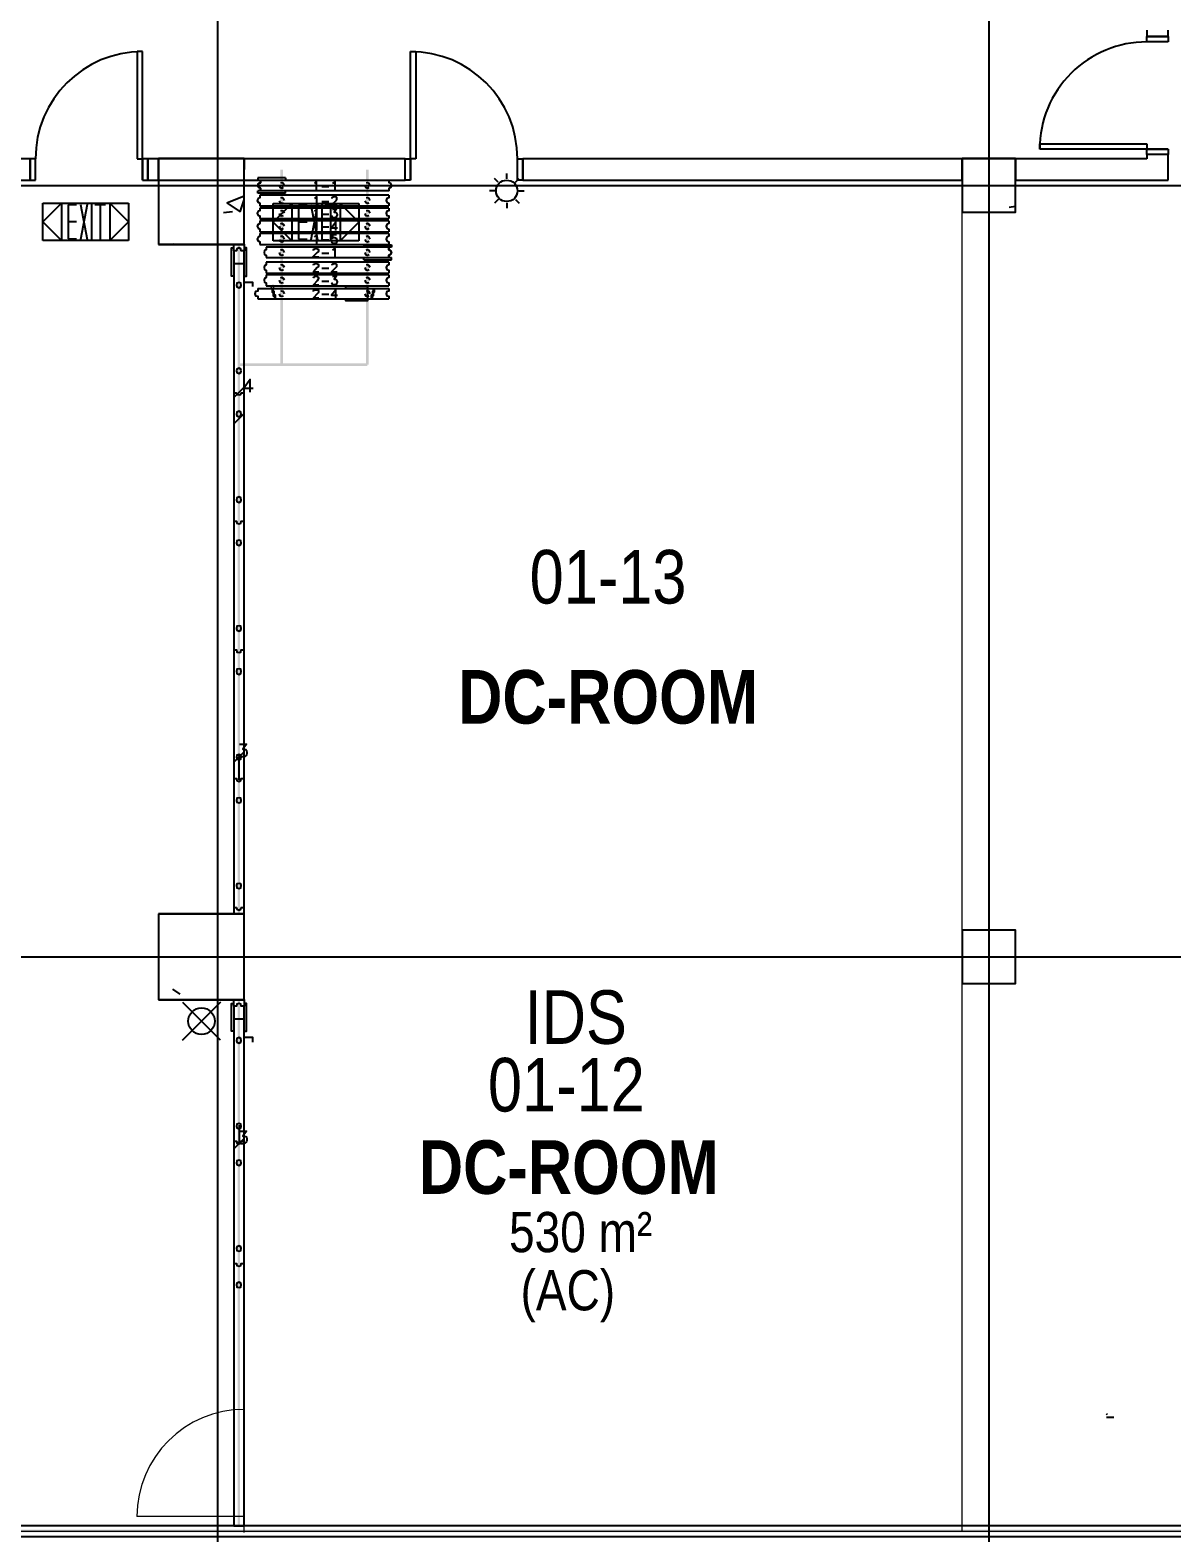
# Model space of a CAD drawing. Header units: millimetres. Extents: x -20146070 to 165023, y -3349561 to 35447.
# Drawn here: x 15936 to 26597, y -37402 to -23375 of the extents above; entities that cross this region are included whole.
import ezdxf

# ---------------------------------------------------------------- set-up
doc = ezdxf.new("R2010")
doc.units = ezdxf.units.MM
doc.header["$LTSCALE"] = 50
doc.layers.get('Defpoints').update_dxf_attribs({"color": 8, "lineweight": 9})
for name, color, linetype in [('BLK_2 - 1ST_2ND_STOREY_PLAN$0$0-1', 8, 'Continuous'), ('BLK_2 - 1ST_2ND_STOREY_PLAN$0$1599_DB_A_BLK2_HQ_R21- LINKVIEW_BLK2_1ST STOREY Toilet JOH$0$A-_DETA----_ED', 8, 'Continuous'), ('BLK_2 - 1ST_2ND_STOREY_PLAN$0$1599_DB_A_BLK2_HQ_R21- LINKVIEW_BLK2_1ST STOREY Toilet JOH$0$A-_WALL----_H-2', 8, 'Continuous'), ('BLK_2 - 1ST_2ND_STOREY_PLAN$0$1599_DB_A_BLK2_HQ_R21- LINKVIEW_BLK2_1ST STOREY Toilet JOH$0$S-_COLN----_E', 8, 'Continuous'), ('BLK_2 - 1ST_2ND_STOREY_PLAN$0$A-_DETA----_ED-2', 8, 'Continuous'), ('BLK_2 - 1ST_2ND_STOREY_PLAN$0$A-_DETA----_ED-8', 8, 'Continuous'), ('BLK_2 - 1ST_2ND_STOREY_PLAN$0$A-_DOOR----_E', 8, 'Continuous'), ('BLK_2 - 1ST_2ND_STOREY_PLAN$0$A-_DOOR----_E-1', 8, 'Continuous'), ('BLK_2 - 1ST_2ND_STOREY_PLAN$0$A-_FURT----_E-1', 8, 'Continuous'), ('BLK_2 - 1ST_2ND_STOREY_PLAN$0$A-_ROOMNAME_A', 7, 'Continuous'), ('BLK_2 - 1ST_2ND_STOREY_PLAN$0$A-_WALLPRTN_E', 8, 'Continuous'), ('BLK_2 - 1ST_2ND_STOREY_PLAN$0$E-_FIREALAM_E-1', 8, 'Continuous'), ('BLK_2 - 1ST_2ND_STOREY_PLAN$0$E-_LIGT----_E', 8, 'Continuous'), ('BLK_2 - 1ST_2ND_STOREY_PLAN$0$PDF2_Geometry', 8, 'Continuous'), ('BLK_2 - 1ST_2ND_STOREY_PLAN$0$PDF2_Solid Fills', 8, 'Continuous'), ('BLK_2 - 1ST_2ND_STOREY_PLAN$0$S-_COLN----_E-1', 8, 'Continuous'), ('BLK_2 - 1ST_2ND_STOREY_PLAN$0$S-_COLN----_E-2', 8, 'Continuous'), ('NW_ARCHI RM NAME', 7, 'Continuous'), ('NW_GRID LINE', 8, 'Continuous')]:
    doc.layers.add(name, color=color, linetype=linetype)
doc.styles.add('Arial Narrow_1', font='ARIALN.TTF', dxfattribs={"height": 500})
doc.styles.add('Arial Narrow_B_1', font='ARIALNB.TTF', dxfattribs={"height": 500})
doc.styles.add('BLK_2 - 1ST_2ND_STOREY_PLAN$0$Arial Narrow_2', font='ARIALN.TTF', dxfattribs={"height": 500})
doc.styles.add('BLK_2 - 1ST_2ND_STOREY_PLAN$0$Arial Narrow_4', font='ARIALN.TTF', dxfattribs={"height": 375})
doc.styles.add('BLK_2 - 1ST_2ND_STOREY_PLAN$0$Arial Narrow_B_2', font='ARIALNB.TTF', dxfattribs={"height": 500})
pattern_1 = [(50, (0, 0), (1821.84, -159.39), [190.5, -2095.5]), (355, (0, 0), (-352.428, 1910.567), [152.4, -1676.4]), (100.451, (151.8, -13.3), (1469.426, 1751.166), [161.9, -1780.9]), (46.184, (0, 508), (2710.79, -420.428), [285.75, -3143.25]), (96.636, (226, 473), (2374.026, 2474.276), [242.85, -2671.35]), (351.184, (0, 508), (2374.05, 2474.25), [228.6, -2514.6]), (21, (254, 381), (1516.144, -1022.652), [190.5, -2095.5]), (326, (254, 381), (618.02, 1841.88), [152.4, -1676.4]), (71.451, (380.3, 295.8), (2134.171, 819.212), [161.9, -1780.9]), (37.5, (0, 0), (30.886, 845.5504), [83.82, -1572.26, 83.82, -1617.98, -1682.75]), (37.5, (0, 0), (30.886, 845.5504), [-3357.88, 83.82, -1598.93]), (7.5, (0, 0), (668.1966, 1001.806), [83.82, -886.46, 83.82, -1534.16, -641.35]), (7.5, (0, 0), (668.1966, 1001.806), [-2588.26, 83.82, -557.53]), (327.5, (-566.4, 0), (1355.9093, -57.2896), [83.82, -551.18, 83.82, -1897.38, -2628.9]), (327.5, (-566.4, 0), (1355.9093, -57.2896), [-2616.2, 83.82, -2545.08]), (317.5, (-820.4, 0), (1481.293, 254.266), [83.82, -741.68, 83.82, -1231.9, -1866.9]), (317.5, (-820.4, 0), (1481.293, 254.266), [-2141.22, 83.82, -1783.08])]
pattern_2 = [(0, (0, 0), (1016, 254), [83.82, -678.18, 83.82, -678.18, -4064]), (0, (0, 0), (1016, 254), [-1524, 83.82, -1440.18, 83.82, -678.18, -1778]), (0, (0, 0), (1016, 254), [-3810, 83.82, -424.18, 83.82, -1186.18]), (120, (381, 127), (-727.9705, 752.8818), [83.82, -678.18, 83.82, -678.18, -4064]), (120, (381, 127), (-727.9705, 752.8818), [-1524, 83.82, -1440.18, 83.82, -678.18, -1778]), (120, (381, 127), (-727.9705, 752.8818), [-3810, 83.82, -424.18, 83.82, -1186.18]), (240, (508, 635), (-288.0295, -1006.8818), [83.82, -678.18, 83.82, -678.18, -4064]), (240, (508, 635), (-288.0295, -1006.8818), [-1524, 83.82, -1440.18, 83.82, -678.18, -1778]), (240, (508, 635), (-288.0295, -1006.8818), [-3810, 83.82, -424.18, 83.82, -1186.18])]
pattern_3 = [(50, (0, 0), (1821.84, -159.39), [190.5, -2095.5]), (355, (0, 0), (-352.43, 1910.57), [152.4, -1676.4]), (100.451, (151.8, -13.3), (1469.43, 1751.17), [161.9, -1780.9]), (46.184, (0, 508), (2710.79, -420.43), [285.75, -3143.25]), (96.636, (226, 473), (2374.03, 2474.28), [242.85, -2671.35]), (351.184, (0, 508), (2374.05, 2474.25), [228.6, -2514.6]), (21, (254, 381), (1516.143, -1022.65), [190.5, -2095.5]), (326, (254, 381), (618.02, 1841.88), [152.4, -1676.4]), (71.451, (380.3, 295.8), (2134.17, 819.21), [161.9, -1780.9]), (37.5, (0, 0), (30.886, 845.55), [83.82, -1572.26, 83.82, -1617.98, -1682.75]), (37.5, (0, 0), (30.886, 845.55), [-3357.88, 83.82, -1598.93]), (7.5, (0, 0), (668.197, 1001.806), [83.82, -886.46, 83.82, -1534.16, -641.35]), (7.5, (0, 0), (668.197, 1001.806), [-2588.26, 83.82, -557.53]), (327.5, (-566.4, 0), (1355.909, -57.29), [83.82, -551.18, 83.82, -1897.38, -2628.9]), (327.5, (-566.4, 0), (1355.909, -57.29), [-2616.2, 83.82, -2545.08]), (317.5, (-820.4, 0), (1481.293, 254.266), [83.82, -741.68, 83.82, -1231.9, -1866.9]), (317.5, (-820.4, 0), (1481.293, 254.266), [-2141.22, 83.82, -1783.08])]

# ---------------------------------------------------------------- blocks, each defined once
blk = doc.blocks.new('BLK_2 - 1ST_2ND_STOREY_PLAN$0$1599_DB_A_BLK2_HQ_R21_rvt-1-BLK 2 1ST STOREY PLAN')
at = {"layer": 'BLK_2 - 1ST_2ND_STOREY_PLAN$0$S-_COLN----_E-2'}
h = blk.add_hatch(dxfattribs=at)
h.set_pattern_fill('FP_2', color=256, style=0, pattern_type=2)
h.set_pattern_definition(pattern_1)
h.paths.add_polyline_path([(-125036, -68102), (-124236, -68102), (-124236, -67302), (-125036, -67302)])
h = blk.add_hatch(dxfattribs=at)
h.set_pattern_fill('FP_2', color=256, style=0, pattern_type=2)
h.set_pattern_definition(pattern_1)
h.paths.add_polyline_path([(-117036, -67802), (-117036, -67302), (-117536, -67302), (-117536, -67802)])
h = blk.add_hatch(dxfattribs=at)
h.set_pattern_fill('FP_2', color=256, style=0, pattern_type=2)
h.set_pattern_definition(pattern_1)
h.paths.add_polyline_path([(-124236, -75152), (-124236, -74352), (-125036, -74352), (-125036, -75152)])
at = {"layer": 'BLK_2 - 1ST_2ND_STOREY_PLAN$0$S-_COLN----_E-1'}
for p, q in [((-124236, -67302), (-125036, -67302)), ((-125036, -67302), (-125036, -68102)), ((-117036, -67302), (-117536, -67302)), ((-124236, -68102), (-124236, -67402)), ((-117536, -67402), (-117536, -67802)), ((-117036, -67802), (-117036, -67402)), ((-117536, -67802), (-117036, -67802)), ((-125036, -68102), (-124236, -68102)), ((-124236, -74352), (-125036, -74352)), ((-125036, -74352), (-125036, -75152)), ((-124236, -75152), (-124236, -74352)), ((-125036, -75152), (-124236, -75152))]:
    blk.add_line(p, q, dxfattribs=at)
blk = doc.blocks.new('BLK_2 - 1ST_2ND_STOREY_PLAN$0$1599_DB_A_BLK2_HQ_R21- LINKVIEW_BLK2_1ST STOREY Toilet JOH$0$IDA- Fire Extinguisher - 3kg AB-3508501-LINKVIEW_BLK2_1ST STOREY')
at = {"layer": 'BLK_2 - 1ST_2ND_STOREY_PLAN$0$1599_DB_A_BLK2_HQ_R21- LINKVIEW_BLK2_1ST STOREY Toilet JOH$0$A-_DETA----_ED'}
for p in [(-177, -23), (177, -23), (-177, -377), (177, -377)]:
    blk.add_line(p, (0, -200), dxfattribs=at)
blk.add_circle((0, -200), 125, dxfattribs=at)
blk = doc.blocks.new('BLK_2 - 1ST_2ND_STOREY_PLAN$0$IDA- Fire Extinguisher - 3kg AB-3508501-BLK 2 1ST STOREY PLAN')
at = {"layer": 'BLK_2 - 1ST_2ND_STOREY_PLAN$0$A-_DETA----_ED-2'}
for p in [(-177, -23), (177, -23), (-177, -377), (177, -377)]:
    blk.add_line(p, (0, -200), dxfattribs=at)
blk.add_circle((0, -200), 125, dxfattribs=at)
blk = doc.blocks.new('BLK_2 - 1ST_2ND_STOREY_PLAN$0$IDA - Exit Sign - IDA - Exit Sign - Right Side - Both Sides-4331943-BLK 2 1ST STOREY PLAN')
at = {"layer": 'BLK_2 - 1ST_2ND_STOREY_PLAN$0$A-_DETA----_ED-8'}
for p, q in [((-164, -115), (-164, -433)), ((-84, -115), (-164, -115)), ((-49, -113), (14, -438)), ((14, -113), (-49, -438)), ((55, -113), (55, -438)), ((185, -115), (85, -115)), ((135, -115), (135, -438)), ((-84, -275), (-164, -275)), ((-164, -433), (-84, -433))]:
    blk.add_line(p, q, dxfattribs=at)
at = {"layer": 'BLK_2 - 1ST_2ND_STOREY_PLAN$0$E-_LIGT----_E'}
for p, q in [((-400, -275), (-225, -100)), ((-400, -450), (-400, -100)), ((-400, -100), (400, -100)), ((-225, -100), (-225, -450)), ((225, -100), (225, -450)), ((400, -275), (225, -100)), ((400, -100), (400, -450)), ((-225, -450), (-400, -275)), ((225, -450), (400, -275)), ((400, -450), (-400, -450))]:
    blk.add_line(p, q, dxfattribs=at)
blk = doc.blocks.new('BLK_2 - 1ST_2ND_STOREY_PLAN$0$IDA - Strobe Light - IDA - Strobe Light-3509615-BLK 2 1ST STOREY PLAN')
at = {"layer": 'BLK_2 - 1ST_2ND_STOREY_PLAN$0$A-_DETA----_ED-2'}
for p, q in [((-80, 280), (-115, 315)), ((0, 312), (0, 362)), ((80, 280), (115, 315)), ((-113, 200), (-163, 200)), ((112, 200), (162, 200)), ((-80, 120), (-115, 85)), ((0, 87), (0, 37)), ((80, 120), (115, 85))]:
    blk.add_line(p, q, dxfattribs=at)
blk.add_circle((0, 200), 100, dxfattribs=at)
blk = doc.blocks.new('BLK_2 - 1ST_2ND_STOREY_PLAN$0$IDA - F - Single - Swing - 1100L X 2200H - B2-TD01-4055582-BLK 2 -1ST STOREY WALL SETTING OUT')
at = {"layer": 'BLK_2 - 1ST_2ND_STOREY_PLAN$0$A-_DOOR----_E'}
for p, q in [((-550, 100), (-550, -100)), ((-550, 100), (-500, 100)), ((-550, 100), (-550, 100)), ((-500, 100), (-500, -100)), ((-500, 100), (-500, 100)), ((500, 100), (500, -100)), ((500, 100), (550, 100)), ((500, 100), (500, 100)), ((550, 100), (550, -100)), ((550, 100), (550, 100)), ((-550, -100), (-550, -100)), ((-500, -100), (-550, -100)), ((-500, -100), (-500, -100)), ((450, -100), (500, -100)), ((450, -1100), (450, -100)), ((500, -100), (500, -1100)), ((500, -100), (500, -100)), ((550, -100), (500, -100)), ((550, -100), (550, -100)), ((500, -1100), (450, -1100))]:
    blk.add_line(p, q, dxfattribs=at)
blk.add_arc((500, -100), 1000, 180, 270, dxfattribs=at)
at = {"layer": 'BLK_2 - 1ST_2ND_STOREY_PLAN$0$A-_DOOR----_E-1'}
for p, q in [((-550, 100), (-500, 100)), ((-550, -100), (-550, 100)), ((-500, 100), (-500, -100)), ((500, 100), (550, 100)), ((500, -100), (500, 100)), ((550, 100), (550, -100)), ((-500, -100), (-550, -100)), ((550, -100), (500, -100))]:
    blk.add_line(p, q, dxfattribs=at)
blk = doc.blocks.new('BLK_2 - 1ST_2ND_STOREY_PLAN$0$IDA - F - Single - Swing - 1100L X 2200H - B2-TD01-4055580-BLK 2 -1ST STOREY WALL SETTING OUT')
at = {"layer": 'BLK_2 - 1ST_2ND_STOREY_PLAN$0$A-_DOOR----_E'}
for p, q in [((500, 1100), (450, 1100)), ((450, 1100), (450, 100)), ((500, 100), (500, 1100)), ((-500, 100), (-550, 100)), ((-550, 100), (-550, 100)), ((-550, -100), (-550, 100)), ((-500, 100), (-500, 100)), ((-500, -100), (-500, 100)), ((450, 100), (500, 100)), ((550, 100), (500, 100)), ((500, 100), (500, 100)), ((500, -100), (500, 100)), ((550, 100), (550, 100)), ((550, -100), (550, 100)), ((-550, -100), (-550, -100)), ((-550, -100), (-500, -100)), ((-500, -100), (-500, -100)), ((500, -100), (500, -100)), ((500, -100), (550, -100)), ((550, -100), (550, -100))]:
    blk.add_line(p, q, dxfattribs=at)
blk.add_arc((500, 100), 1000, 90, 180, dxfattribs=at)
at = {"layer": 'BLK_2 - 1ST_2ND_STOREY_PLAN$0$A-_DOOR----_E-1'}
for p, q in [((-500, 100), (-550, 100)), ((-550, 100), (-550, -100)), ((-500, -100), (-500, 100)), ((550, 100), (500, 100)), ((500, 100), (500, -100)), ((550, -100), (550, 100)), ((-550, -100), (-500, -100)), ((500, -100), (550, -100))]:
    blk.add_line(p, q, dxfattribs=at)
blk = doc.blocks.new('BLK_2 - 1ST_2ND_STOREY_PLAN$0$1599_DB_A_BLK2_HQ_R21- LINKVIEW_BLK2_1ST STOREY Toilet JOH')
at = {"layer": 'BLK_2 - 1ST_2ND_STOREY_PLAN$0$1599_DB_A_BLK2_HQ_R21- LINKVIEW_BLK2_1ST STOREY Toilet JOH$0$A-_WALL----_H-2'}
h = blk.add_hatch(dxfattribs=at)
h.set_pattern_fill('FP_2', color=256, style=0, pattern_type=2)
h.set_pattern_definition(pattern_2)
h.paths.add_polyline_path([(6271, -24575), (6371, -24575), (6371, -24525), (6271, -24525)], flags=0)
h = blk.add_hatch(dxfattribs=at)
h.set_pattern_fill('FP_2', color=256, style=0, pattern_type=2)
h.set_pattern_definition(pattern_2)
h.paths.add_polyline_path([(14171, -24575), (14271, -24575), (14271, -24525), (14171, -24525)], flags=0)
h = blk.add_hatch(dxfattribs=at)
h.set_pattern_fill('FP_2', color=256, style=0, pattern_type=2)
h.set_pattern_definition([(0, (-700, -4e-11), (1016, 254), [83.82, -678.18, 83.82, -678.18, -4064]), (0, (-700, -4e-11), (1016, 254), [-1524, 83.82, -1440.18, 83.82, -678.18, -1778]), (0, (-700, -4e-11), (1016, 254), [-3810, 83.82, -424.18, 83.82, -1186.18]), (120, (-319, 127), (-727.9705, 752.8818), [83.82, -678.18, 83.82, -678.18, -4064]), (120, (-319, 127), (-727.9705, 752.8818), [-1524, 83.82, -1440.18, 83.82, -678.18, -1778]), (120, (-319, 127), (-727.9705, 752.8818), [-3810, 83.82, -424.18, 83.82, -1186.18]), (240, (-192, 635), (-288.0295, -1006.8818), [83.82, -678.18, 83.82, -678.18, -4064]), (240, (-192, 635), (-288.0295, -1006.8818), [-1524, 83.82, -1440.18, 83.82, -678.18, -1778]), (240, (-192, 635), (-288.0295, -1006.8818), [-3810, 83.82, -424.18, 83.82, -1186.18])])
h.paths.add_polyline_path([(15121, -36455), (15221, -36455), (15221, -36255), (15121, -36255)], flags=0)
at = {"layer": 'BLK_2 - 1ST_2ND_STOREY_PLAN$0$1599_DB_A_BLK2_HQ_R21- LINKVIEW_BLK2_1ST STOREY Toilet JOH$0$S-_COLN----_E'}
h = blk.add_hatch(dxfattribs=at)
h.set_pattern_fill('FP_1', color=256, style=0, pattern_type=2)
h.set_pattern_definition(pattern_3)
h.paths.add_polyline_path([(7071, -25375), (7071, -24575), (6271, -24575), (6271, -25375)], flags=0)
h = blk.add_hatch(dxfattribs=at)
h.set_pattern_fill('FP_1', color=256, style=0, pattern_type=2)
h.set_pattern_definition(pattern_3)
h.paths.add_polyline_path([(13771, -25075), (14271, -25075), (14271, -24575), (13771, -24575), (13771, -24675)], flags=0)
h = blk.add_hatch(dxfattribs=at)
h.set_pattern_fill('FP_1', color=256, style=0, pattern_type=2)
h.set_pattern_definition(pattern_3)
h.paths.add_polyline_path([(7071, -32425), (7071, -31625), (6271, -31625), (6271, -32425)], flags=0)
for p, q in [((6271, -24575), (6271, -25375)), ((7071, -24575), (7071, -24675)), ((7071, -24675), (7071, -24575)), ((7071, -25375), (7071, -24675)), ((13771, -24675), (13771, -24575)), ((13771, -24575), (13771, -24675)), ((14271, -24575), (13771, -24575)), ((13771, -24675), (13771, -25075)), ((14271, -25075), (14271, -24675)), ((13771, -25075), (14271, -25075)), ((6271, -25375), (7071, -25375)), ((6271, -31625), (6271, -32425)), ((7071, -31625), (6271, -31625)), ((7071, -32425), (7071, -31625)), ((6271, -32425), (7071, -32425))]:
    blk.add_line(p, q, dxfattribs=at)
for points in [[(13771, -25075), (14271, -25075), (14271, -24575), (13771, -24575)], [(13771, -32275), (14271, -32275), (14271, -31775), (13771, -31775)]]:
    blk.add_lwpolyline(points, close=True, dxfattribs=at)
at = {"layer": 'BLK_2 - 1ST_2ND_STOREY_PLAN$0$A-_WALLPRTN_E'}
for p, q in [((15496, -23375), (15496, -23435)), ((15696, -23435), (15696, -23375)), ((15496, -23435), (15696, -23435)), ((15496, -24535), (15496, -24575)), ((15696, -24535), (15496, -24535)), ((15696, -24775), (15696, -24535)), ((5071, -24575), (-2604, -24575)), ((5071, -24775), (5071, -24575)), ((6171, -24575), (6171, -24775)), ((8571, -24575), (6171, -24575)), ((6271, -24775), (6271, -24575)), ((8571, -24775), (8571, -24575)), ((13771, -24575), (9671, -24575)), ((9671, -24575), (9671, -24775)), ((13771, -24775), (13771, -24575)), ((15496, -24575), (14271, -24575)), ((14271, -24575), (14271, -24775)), ((-2404, -24775), (5071, -24775)), ((6171, -24775), (8571, -24775)), ((9671, -24775), (13771, -24775)), ((14271, -24775), (15696, -24775))]:
    blk.add_line(p, q, dxfattribs=at)
at = {"layer": 'Defpoints'}
for p, q in [((7071, -24699), (7071, -36199)), ((13771, -37386), (13771, -24708)), ((7069, -37249), (6069, -37247)), ((7071, -37399), (7071, -37299)), ((-2404, -37386), (12171, -37386)), ((12171, -37386), (21271, -37386))]:
    blk.add_line(p, q, dxfattribs=at)
blk.add_arc((7069, -37249), 1000, 89.9198, 179.9198, dxfattribs=at)
at = {"layer": 'BLK_2 - 1ST_2ND_STOREY_PLAN$0$1599_DB_A_BLK2_HQ_R21- LINKVIEW_BLK2_1ST STOREY Toilet JOH$0$S-_COLN----_E'}
blk.add_blockref('BLK_2 - 1ST_2ND_STOREY_PLAN$0$1599_DB_A_BLK2_HQ_R21- LINKVIEW_BLK2_1ST STOREY Toilet JOH$0$IDA- Fire Extinguisher - 3kg AB-3508501-LINKVIEW_BLK2_1ST STOREY', (6671, -32425), dxfattribs=at)
at = {"layer": 'BLK_2 - 1ST_2ND_STOREY_PLAN$0$A-_DOOR----_E'}
for p, rotation in [((15596, -23985), 270), ((9121, -24675), 180)]:
    blk.add_blockref('BLK_2 - 1ST_2ND_STOREY_PLAN$0$IDA - F - Single - Swing - 1100L X 2200H - B2-TD01-4055582-BLK 2 -1ST STOREY WALL SETTING OUT', p, dxfattribs=dict(at, rotation=rotation))
blk.add_blockref('BLK_2 - 1ST_2ND_STOREY_PLAN$0$IDA - F - Single - Swing - 1100L X 2200H - B2-TD01-4055580-BLK 2 -1ST STOREY WALL SETTING OUT', (5621, -24675), dxfattribs=at)
at = {"layer": 'BLK_2 - 1ST_2ND_STOREY_PLAN$0$A-_FURT----_E-1'}
for name, p in [('BLK_2 - 1ST_2ND_STOREY_PLAN$0$IDA - Exit Sign - IDA - Exit Sign - Right Side - Both Sides-4331943-BLK 2 1ST STOREY PLAN', (5589, -24890)), ('BLK_2 - 1ST_2ND_STOREY_PLAN$0$IDA - Exit Sign - IDA - Exit Sign - Right Side - Both Sides-4331943-BLK 2 1ST STOREY PLAN', (7741, -24893)), ('BLK_2 - 1ST_2ND_STOREY_PLAN$0$IDA- Fire Extinguisher - 3kg AB-3508501-BLK 2 1ST STOREY PLAN', (6671, -32425))]:
    blk.add_blockref(name, p, dxfattribs=at)
at = {"layer": 'BLK_2 - 1ST_2ND_STOREY_PLAN$0$E-_FIREALAM_E-1', "rotation": 180}
blk.add_blockref('BLK_2 - 1ST_2ND_STOREY_PLAN$0$IDA - Strobe Light - IDA - Strobe Light-3509615-BLK 2 1ST STOREY PLAN', (9521, -24675), dxfattribs=at)
blk = doc.blocks.new('BLK_2 - 1ST_2ND_STOREY_PLAN')
at = {"layer": 'BLK_2 - 1ST_2ND_STOREY_PLAN$0$PDF2_Solid Fills'}
for points in [[(-123899, -69224), (-123874, -69224), (-123874, -67404), (-123899, -67404)], [(-123099, -69224), (-123074, -69224), (-123074, -67404), (-123099, -67404)], [(-124297, -74351), (-124276, -74351), (-124276, -68102), (-124297, -68102)], [(-124285, -69212), (-124285, -69237), (-123087, -69237), (-123087, -69212)], [(-124297, -80062), (-124276, -80062), (-124276, -75151), (-124297, -75151)], [(-110035, -80125), (-110035, -80100), (-133810, -80100), (-133810, -80125)]]:
    blk.add_hatch(color=256, dxfattribs=at).paths.add_polyline_path(points)
at = {"layer": 'BLK_2 - 1ST_2ND_STOREY_PLAN$0$PDF2_Geometry', "ltscale": 71.966916}
for points in [[(-123853, -67481), (-124111, -67481)], [(-123853, -67625), (-124111, -67625)], [(-123121, -68108), (-122862, -68108)], [(-123121, -68247), (-122862, -68247)]]:
    blk.add_lwpolyline(points, dxfattribs=at)
at = {"layer": 'BLK_2 - 1ST_2ND_STOREY_PLAN$0$PDF2_Geometry'}
for points in [[(-124111, -67481), (-124111, -67502)], [(-124111, -67625), (-124111, -67604)], [(-123912, -67553), (-123904, -67570), (-123887, -67579), (-123870, -67570)], [(-123861, -67553), (-123870, -67536), (-123887, -67528), (-123899, -67532)], [(-123853, -67481), (-123853, -67502)], [(-123853, -67625), (-123853, -67604)], [(-123582, -67532), (-123573, -67528), (-123565, -67515), (-123565, -67596)], [(-123514, -67562), (-123446, -67562)], [(-123413, -67532), (-123404, -67528), (-123391, -67515), (-123391, -67596)], [(-123112, -67553), (-123104, -67570), (-123087, -67579), (-123070, -67570)], [(-123061, -67553), (-123070, -67536), (-123087, -67528), (-123099, -67532)], [(-122883, -67604), (-122883, -67579), (-122867, -67570), (-122858, -67553), (-122867, -67536), (-122883, -67528), (-122883, -67502)], [(-124090, -67642), (-124090, -67667), (-124107, -67676), (-124115, -67693), (-124107, -67710), (-124090, -67718), (-124090, -67744)], [(-123912, -67697), (-123904, -67710), (-123887, -67718), (-123870, -67714)], [(-123861, -67693), (-123870, -67676), (-123887, -67667), (-123899, -67672)], [(-123582, -67672), (-123573, -67667), (-123561, -67655), (-123561, -67735)], [(-123514, -67701), (-123446, -67701)], [(-123417, -67676), (-123417, -67672), (-123413, -67663), (-123408, -67659), (-123404, -67655), (-123387, -67655), (-123379, -67659), (-123375, -67663), (-123375, -67672), (-123375, -67676), (-123375, -67684), (-123383, -67697), (-123421, -67735), (-123370, -67735)], [(-123112, -67697), (-123104, -67710), (-123087, -67718), (-123070, -67714)], [(-123061, -67693), (-123070, -67676), (-123087, -67667), (-123099, -67672)], [(-122888, -67642), (-122888, -67667), (-122905, -67676), (-122913, -67693), (-122905, -67710), (-122888, -67718), (-122888, -67744)], [(-124090, -67765), (-124090, -67790), (-124107, -67794), (-124115, -67811), (-124107, -67833), (-124090, -67837), (-124090, -67862)], [(-124090, -67883), (-124090, -67909), (-124107, -67917), (-124115, -67934), (-124107, -67951), (-124090, -67960), (-124090, -67985)], [(-123912, -67816), (-123904, -67833), (-123887, -67837), (-123870, -67833)], [(-123861, -67811), (-123870, -67794), (-123887, -67790), (-123899, -67794)], [(-123582, -67790), (-123573, -67786), (-123561, -67773), (-123561, -67854)], [(-123514, -67820), (-123446, -67820)], [(-123413, -67773), (-123375, -67773), (-123396, -67803), (-123383, -67803), (-123375, -67807), (-123375, -67811), (-123370, -67824), (-123370, -67833), (-123375, -67841), (-123379, -67850), (-123391, -67854), (-123404, -67854), (-123413, -67850), (-123417, -67845), (-123421, -67837)], [(-123112, -67816), (-123104, -67833), (-123087, -67837), (-123070, -67833)], [(-123061, -67811), (-123070, -67794), (-123087, -67790), (-123099, -67794)], [(-122888, -67765), (-122888, -67790), (-122905, -67794), (-122913, -67811), (-122905, -67833), (-122888, -67837), (-122888, -67862)], [(-122888, -67883), (-122888, -67909), (-122905, -67917), (-122913, -67934), (-122905, -67951), (-122888, -67960), (-122888, -67985)], [(-124090, -68002), (-124090, -68027), (-124107, -68036), (-124115, -68053), (-124107, -68070), (-124090, -68078), (-124090, -68104)], [(-123912, -67934), (-123904, -67951), (-123887, -67960), (-123870, -67951)], [(-123861, -67934), (-123870, -67917), (-123887, -67909), (-123899, -67913)], [(-123861, -68053), (-123870, -68036), (-123887, -68027), (-123899, -68032)], [(-123582, -67909), (-123573, -67905), (-123561, -67896), (-123561, -67972)], [(-123582, -68032), (-123573, -68027), (-123561, -68015), (-123561, -68095)], [(-123514, -67938), (-123446, -67938)], [(-123383, -67972), (-123383, -67896), (-123421, -67947), (-123366, -67947)], [(-123375, -68015), (-123413, -68015), (-123417, -68048), (-123413, -68044), (-123404, -68040), (-123391, -68040), (-123379, -68044), (-123375, -68053), (-123370, -68065), (-123370, -68070), (-123375, -68082), (-123379, -68091), (-123391, -68095), (-123404, -68095), (-123413, -68091), (-123417, -68087), (-123421, -68078)], [(-123112, -67934), (-123104, -67951), (-123087, -67960), (-123070, -67951)], [(-123061, -67934), (-123070, -67917), (-123087, -67909), (-123099, -67913)], [(-123061, -68053), (-123070, -68036), (-123087, -68027), (-123099, -68032)], [(-122888, -68002), (-122888, -68027), (-122905, -68036), (-122913, -68053), (-122905, -68070), (-122888, -68078), (-122888, -68104)], [(-124335, -68399), (-124357, -68399), (-124357, -68136), (-124335, -68136)], [(-124238, -68399), (-124217, -68399), (-124217, -68136), (-124238, -68136)], [(-124031, -68129), (-124031, -68154), (-124048, -68159), (-124052, -68180), (-124048, -68197), (-124031, -68205), (-124031, -68226)], [(-123912, -68057), (-123904, -68070), (-123887, -68078), (-123870, -68074)], [(-123861, -68180), (-123870, -68159), (-123887, -68154), (-123899, -68159)], [(-123590, -68159), (-123590, -68154), (-123586, -68146), (-123582, -68146), (-123573, -68142), (-123561, -68142), (-123552, -68146), (-123548, -68146), (-123544, -68154), (-123544, -68163), (-123548, -68171), (-123557, -68180), (-123595, -68218), (-123540, -68218)], [(-123514, -68061), (-123446, -68061)], [(-123413, -68154), (-123404, -68150), (-123391, -68142), (-123391, -68218)], [(-123121, -68108), (-123121, -68129)], [(-123112, -68057), (-123104, -68070), (-123087, -68078), (-123070, -68074)], [(-123061, -68180), (-123070, -68159), (-123087, -68154), (-123099, -68159)], [(-122862, -68108), (-122862, -68129)], [(-124238, -68284), (-124335, -68284)], [(-124031, -68269), (-124031, -68294), (-124048, -68302), (-124052, -68319), (-124048, -68336), (-124031, -68345), (-124031, -68370)], [(-123912, -68180), (-123904, -68197), (-123887, -68205), (-123870, -68197)], [(-123861, -68319), (-123870, -68302), (-123887, -68294), (-123899, -68298)], [(-123590, -68298), (-123590, -68294), (-123586, -68286), (-123582, -68286), (-123573, -68281), (-123561, -68281), (-123552, -68286), (-123548, -68286), (-123544, -68294), (-123544, -68302), (-123548, -68311), (-123557, -68319), (-123590, -68358), (-123540, -68358)], [(-123514, -68184), (-123446, -68184)], [(-123417, -68298), (-123417, -68294), (-123413, -68286), (-123408, -68286), (-123404, -68281), (-123387, -68281), (-123379, -68286), (-123375, -68286), (-123375, -68294), (-123375, -68302), (-123375, -68311), (-123383, -68319), (-123421, -68358), (-123370, -68358)], [(-123121, -68247), (-123121, -68226)], [(-123112, -68180), (-123104, -68197), (-123087, -68205), (-123070, -68197)], [(-123061, -68319), (-123070, -68302), (-123087, -68294), (-123099, -68298)], [(-122888, -68269), (-122888, -68294), (-122905, -68302), (-122913, -68319), (-122905, -68336), (-122888, -68345), (-122888, -68370)], [(-122862, -68247), (-122862, -68226)], [(-124031, -68387), (-124031, -68413), (-124048, -68421), (-124052, -68438), (-124048, -68455), (-124031, -68463), (-124031, -68489)], [(-123912, -68319), (-123904, -68336), (-123887, -68345), (-123870, -68336)], [(-123912, -68438), (-123904, -68455), (-123887, -68463), (-123870, -68459)], [(-123861, -68438), (-123870, -68421), (-123887, -68413), (-123899, -68417)], [(-123590, -68417), (-123586, -68408), (-123582, -68404), (-123573, -68400), (-123561, -68400), (-123552, -68404), (-123548, -68408), (-123544, -68417), (-123544, -68421), (-123548, -68429), (-123557, -68442), (-123590, -68480), (-123540, -68480)], [(-123514, -68324), (-123446, -68324)], [(-123514, -68446), (-123446, -68446)], [(-123413, -68400), (-123375, -68400), (-123396, -68429), (-123383, -68429), (-123375, -68434), (-123375, -68438), (-123370, -68451), (-123370, -68455), (-123375, -68468), (-123379, -68476), (-123391, -68480), (-123404, -68480), (-123413, -68476), (-123417, -68472), (-123421, -68463)], [(-123112, -68319), (-123104, -68336), (-123087, -68345), (-123070, -68336)], [(-123112, -68438), (-123104, -68455), (-123087, -68463), (-123070, -68459)], [(-123061, -68438), (-123070, -68421), (-123087, -68413), (-123099, -68417)], [(-122888, -68387), (-122888, -68413), (-122905, -68421), (-122913, -68438), (-122905, -68455), (-122888, -68463), (-122888, -68489)], [(-124158, -68496), (-124158, -68458), (-124238, -68458)], [(-124111, -68514), (-124111, -68540), (-124132, -68544), (-124137, -68565), (-124132, -68582), (-124111, -68586), (-124111, -68612)], [(-123976, -68514), (-123976, -68548), (-123967, -68548), (-123967, -68582), (-123954, -68582), (-123954, -68612)], [(-123946, -68612), (-123946, -68578), (-123959, -68578), (-123959, -68544), (-123967, -68544), (-123967, -68514)], [(-123912, -68565), (-123904, -68582), (-123887, -68586), (-123870, -68582)], [(-123861, -68565), (-123870, -68544), (-123887, -68540), (-123899, -68544)], [(-123590, -68544), (-123590, -68540), (-123586, -68531), (-123582, -68527), (-123573, -68527), (-123561, -68527), (-123552, -68527), (-123548, -68531), (-123544, -68540), (-123544, -68548), (-123548, -68556), (-123557, -68565), (-123590, -68603), (-123540, -68603)], [(-123514, -68569), (-123446, -68569)], [(-123383, -68603), (-123383, -68527), (-123421, -68578), (-123366, -68578)], [(-123112, -68565), (-123104, -68582), (-123087, -68586), (-123070, -68582)], [(-123061, -68565), (-123070, -68544), (-123087, -68540), (-123099, -68544)], [(-123032, -68514), (-123032, -68544), (-123040, -68544), (-123040, -68578), (-123053, -68578), (-123053, -68612)], [(-123023, -68514), (-123023, -68548), (-123032, -68548), (-123032, -68582), (-123044, -68582), (-123044, -68612)], [(-122888, -68514), (-122888, -68540), (-122905, -68544), (-122913, -68565), (-122905, -68582), (-122888, -68586), (-122888, -68612)], [(-124183, -69482), (-124183, -69364), (-124242, -69444), (-124153, -69444)], [(-124335, -69487), (-124310, -69487), (-124306, -69504), (-124285, -69508), (-124268, -69504), (-124264, -69487), (-124238, -69487)], [(-124247, -69444), (-124327, -69525)], [(-124247, -69690), (-124327, -69770)], [(-124335, -70685), (-124310, -70685), (-124306, -70706), (-124285, -70710), (-124268, -70706), (-124264, -70685), (-124238, -70685)], [(-124335, -71887), (-124310, -71887), (-124306, -71908), (-124285, -71912), (-124268, -71908), (-124264, -71887), (-124238, -71887)], [(-124280, -72768), (-124217, -72768), (-124251, -72814), (-124234, -72814), (-124221, -72818), (-124217, -72827), (-124213, -72844), (-124213, -72852), (-124217, -72869), (-124230, -72882), (-124247, -72886), (-124264, -72886), (-124280, -72882), (-124285, -72878), (-124289, -72865)], [(-124247, -72848), (-124327, -72928)], [(-124285, -73102), (-124285, -72886)], [(-124335, -73089), (-124310, -73089), (-124306, -73106), (-124285, -73115), (-124268, -73106), (-124264, -73089), (-124238, -73089)], [(-124335, -74292), (-124310, -74292), (-124306, -74308), (-124285, -74317), (-124268, -74308), (-124264, -74292), (-124238, -74292)], [(-124335, -75447), (-124357, -75447), (-124357, -75189), (-124335, -75189)], [(-124238, -75447), (-124217, -75447), (-124217, -75189), (-124238, -75189)], [(-124238, -75333), (-124335, -75333)], [(-124158, -75549), (-124158, -75506), (-124238, -75506)], [(-124280, -76379), (-124217, -76379), (-124251, -76425), (-124234, -76425), (-124221, -76429), (-124217, -76434), (-124213, -76451), (-124213, -76463), (-124217, -76480), (-124230, -76493), (-124247, -76497), (-124264, -76497), (-124280, -76493), (-124285, -76489), (-124289, -76476)], [(-124285, -76324), (-124285, -76501)], [(-124335, -76472), (-124310, -76472), (-124306, -76493), (-124285, -76497), (-124268, -76493), (-124264, -76472), (-124238, -76472)], [(-124247, -76459), (-124327, -76539)], [(-124335, -77615), (-124310, -77615), (-124306, -77632), (-124285, -77640), (-124268, -77632), (-124264, -77615), (-124238, -77615)]]:
    blk.add_lwpolyline(points, dxfattribs=at)
for points in [[(-124086, -67579), (-124103, -67570), (-124111, -67553), (-124103, -67536), (-124086, -67528), (-124086, -67502), (-124086, -67528), (-124103, -67536), (-124111, -67553), (-124103, -67570), (-124086, -67579), (-124086, -67604)], [(-124335, -68102), (-124238, -68102), (-124238, -68162), (-124264, -68162), (-124268, -68145), (-124285, -68136), (-124306, -68145), (-124310, -68162), (-124335, -68162)], [(-124335, -68162), (-124335, -74292), (-124335, -74351), (-124238, -74351), (-124238, -74292), (-124238, -68162), (-124264, -68162), (-124268, -68145), (-124285, -68136), (-124306, -68145), (-124310, -68162)], [(-122888, -68205), (-122888, -68226), (-122888, -68205), (-122871, -68197), (-122862, -68180), (-122871, -68159), (-122888, -68154), (-122888, -68129), (-122888, -68154), (-122871, -68159), (-122862, -68180), (-122871, -68197)], [(-124264, -68483), (-124268, -68466), (-124285, -68458), (-124306, -68466), (-124310, -68483), (-124306, -68500), (-124285, -68509), (-124268, -68500)], [(-123959, -68501), (-123963, -68493), (-123971, -68489), (-123980, -68493), (-123984, -68501), (-123980, -68510), (-123971, -68514), (-123963, -68510)], [(-124264, -69283), (-124268, -69267), (-124285, -69258), (-124306, -69267), (-124310, -69283), (-124306, -69300), (-124285, -69309), (-124268, -69300)], [(-124264, -69686), (-124268, -69669), (-124285, -69660), (-124306, -69669), (-124310, -69686), (-124306, -69703), (-124285, -69711), (-124268, -69703)], [(-124264, -70486), (-124268, -70469), (-124285, -70460), (-124306, -70469), (-124310, -70486), (-124306, -70503), (-124285, -70511), (-124268, -70503)], [(-124264, -70888), (-124268, -70871), (-124285, -70863), (-124306, -70871), (-124310, -70888), (-124306, -70905), (-124285, -70913), (-124268, -70905)], [(-124264, -71688), (-124268, -71667), (-124285, -71663), (-124306, -71667), (-124310, -71688), (-124306, -71705), (-124285, -71713), (-124268, -71705)], [(-124264, -72090), (-124268, -72069), (-124285, -72065), (-124306, -72069), (-124310, -72090), (-124306, -72107), (-124285, -72116), (-124268, -72107)], [(-124264, -72890), (-124268, -72869), (-124285, -72865), (-124306, -72869), (-124310, -72890), (-124306, -72907), (-124285, -72911), (-124268, -72907)], [(-124264, -73292), (-124268, -73271), (-124285, -73267), (-124306, -73271), (-124310, -73292), (-124306, -73309), (-124285, -73314), (-124268, -73309)], [(-124264, -74088), (-124268, -74071), (-124285, -74067), (-124306, -74071), (-124310, -74088), (-124306, -74109), (-124285, -74114), (-124268, -74109)], [(-124335, -75151), (-124238, -75151), (-124238, -75214), (-124264, -75214), (-124268, -75193), (-124285, -75189), (-124306, -75193), (-124310, -75214), (-124335, -75214)], [(-124335, -75214), (-124335, -79981), (-124335, -80062), (-124238, -80062), (-124238, -79981), (-124238, -75214), (-124264, -75214), (-124268, -75193), (-124285, -75189), (-124306, -75193), (-124310, -75214)], [(-124264, -75532), (-124268, -75515), (-124285, -75506), (-124306, -75515), (-124310, -75532), (-124306, -75549), (-124285, -75557), (-124268, -75549)], [(-124264, -76332), (-124268, -76315), (-124285, -76307), (-124306, -76315), (-124310, -76332), (-124306, -76349), (-124285, -76357), (-124268, -76349)], [(-124264, -76675), (-124268, -76658), (-124285, -76650), (-124306, -76658), (-124310, -76675), (-124306, -76692), (-124285, -76700), (-124268, -76692)], [(-124264, -77475), (-124268, -77458), (-124285, -77450), (-124306, -77458), (-124310, -77475), (-124306, -77492), (-124285, -77500), (-124268, -77492)], [(-124264, -77814), (-124268, -77797), (-124285, -77788), (-124306, -77797), (-124310, -77814), (-124306, -77835), (-124285, -77839), (-124268, -77835)], [(-133750, -80163), (-110099, -80163), (-110035, -80163), (-110035, -80062), (-110099, -80062), (-133750, -80062), (-133750, -80087), (-133767, -80095), (-133776, -80112), (-133767, -80129), (-133750, -80138)]]:
    blk.add_lwpolyline(points, close=True, dxfattribs=at)
at = {"layer": 'BLK_2 - 1ST_2ND_STOREY_PLAN$0$PDF2_Geometry', "ltscale": 88.900308}
for points in [[(-124111, -67502), (-122883, -67502)], [(-122883, -67604), (-124111, -67604)], [(-124111, -68514), (-122888, -68514)], [(-124111, -68612), (-122888, -68612)]]:
    blk.add_lwpolyline(points, dxfattribs=at)
at = {"layer": 'BLK_2 - 1ST_2ND_STOREY_PLAN$0$PDF2_Geometry', "ltscale": 76.200264}
for points in [[(-122888, -67642), (-124090, -67642)], [(-124090, -67744), (-122888, -67744)], [(-122888, -67765), (-124090, -67765)], [(-124090, -67862), (-122888, -67862)], [(-122888, -67883), (-124090, -67883)], [(-124090, -67985), (-122888, -67985)], [(-122888, -68002), (-124090, -68002)], [(-124090, -68104), (-122888, -68104)], [(-122862, -68129), (-124031, -68129)], [(-124031, -68226), (-122862, -68226)], [(-122888, -68269), (-124031, -68269)], [(-124031, -68370), (-122888, -68370)], [(-122888, -68387), (-124031, -68387)], [(-124031, -68489), (-122888, -68489)]]:
    blk.add_lwpolyline(points, dxfattribs=at)
at = {"layer": 'BLK_2 - 1ST_2ND_STOREY_PLAN$0$PDF2_Geometry', "ltscale": 84.66696}
blk.add_lwpolyline([(-123290, -68612), (-123290, -68628), (-123082, -68628), (-123082, -68497), (-123290, -68497), (-123290, -68514)], dxfattribs=at)
blk.add_blockref('BLK_2 - 1ST_2ND_STOREY_PLAN$0$1599_DB_A_BLK2_HQ_R21- LINKVIEW_BLK2_1ST STOREY Toilet JOH', (-131307, -42728))
at = {"layer": 'BLK_2 - 1ST_2ND_STOREY_PLAN$0$0-1'}
blk.add_blockref('BLK_2 - 1ST_2ND_STOREY_PLAN$0$1599_DB_A_BLK2_HQ_R21_rvt-1-BLK 2 1ST STOREY PLAN', (0, 0), dxfattribs=at)
at = {"layer": 'BLK_2 - 1ST_2ND_STOREY_PLAN$0$A-_ROOMNAME_A', "attachment_point": 1}
for s, insert, char_height, width, style in [('IDS', (-121619, -75065), 500, 1843.88, 'BLK_2 - 1ST_2ND_STOREY_PLAN$0$Arial Narrow_2'), ('01-12', (-121962, -75696), 500, 1843.88, 'BLK_2 - 1ST_2ND_STOREY_PLAN$0$Arial Narrow_2'), ('01-12', (-121962, -75696), 500, 1843.88, 'BLK_2 - 1ST_2ND_STOREY_PLAN$0$Arial Narrow_2'), ('DC-ROOM', (-122607, -76465), 500, 3407.17, 'BLK_2 - 1ST_2ND_STOREY_PLAN$0$Arial Narrow_B_2'), ('DC-ROOM', (-122607, -76465), 500, 3407.17, 'BLK_2 - 1ST_2ND_STOREY_PLAN$0$Arial Narrow_B_2'), ('530 m²', (-121765, -77134), 375, 1362.87, 'BLK_2 - 1ST_2ND_STOREY_PLAN$0$Arial Narrow_4'), ('(AC)', (-121657, -77677), 375, 1102.32, 'BLK_2 - 1ST_2ND_STOREY_PLAN$0$Arial Narrow_4'), ('(AC)', (-121657, -77677), 375, 1102.32, 'BLK_2 - 1ST_2ND_STOREY_PLAN$0$Arial Narrow_4')]:
    blk.add_mtext(s, dxfattribs=dict(at, insert=insert, char_height=char_height, width=width, style=style))

msp = doc.modelspace()

# ---------------------------------------------------------------- linework, layer by layer
at = {"layer": 'NW_GRID LINE'}
for p, q in [((17686.5, 8788.6), (17686.5, -79047.9)), ((24886.5, 8788.6), (24886.5, -79047.9)), ((-4794.8, -24824.7), (44738, -24824.7)), ((-4794.8, -32024.7), (44738, -32024.7))]:
    msp.add_line(p, q, dxfattribs=at)

# ---------------------------------------------------------------- block references
msp.add_blockref('BLK_2 - 1ST_2ND_STOREY_PLAN', (142172.9, 42727.7), dxfattribs=at)

# ---------------------------------------------------------------- texts
at = {"layer": 'NW_ARCHI RM NAME', "char_height": 500, "line_spacing_factor": 0.949189}
for s, insert, width, attachment_point, style in [('\\pt3175,6350,9525,12700,15875,19050,22225,25400,28575,31750,34925,38100,41275,44450,47625,50800,53975,57150,60325,63500,66675,69850,73025,76200,79375,82550,85725,88900,92075,95250,98425,1.01600E+005;01-13', (21332.3, -28227.1), 1537.5, 2, 'Arial Narrow_1'), ('\\pt3175,6350,9525,12700,15875,19050,22225,25400,28575,31750,34925,38100,41275,44450,47625,50800,53975,57150,60325,63500,66675,69850,73025,76200,79375,82550,85725,88900,92075,95250,98425,1.01600E+005;DC-ROOM', (21332.3, -29855.4), 2827.5, 8, 'Arial Narrow_B_1')]:
    msp.add_mtext(s, dxfattribs=dict(at, insert=insert, width=width, attachment_point=attachment_point, style=style))

doc.saveas('drawing.dxf')
